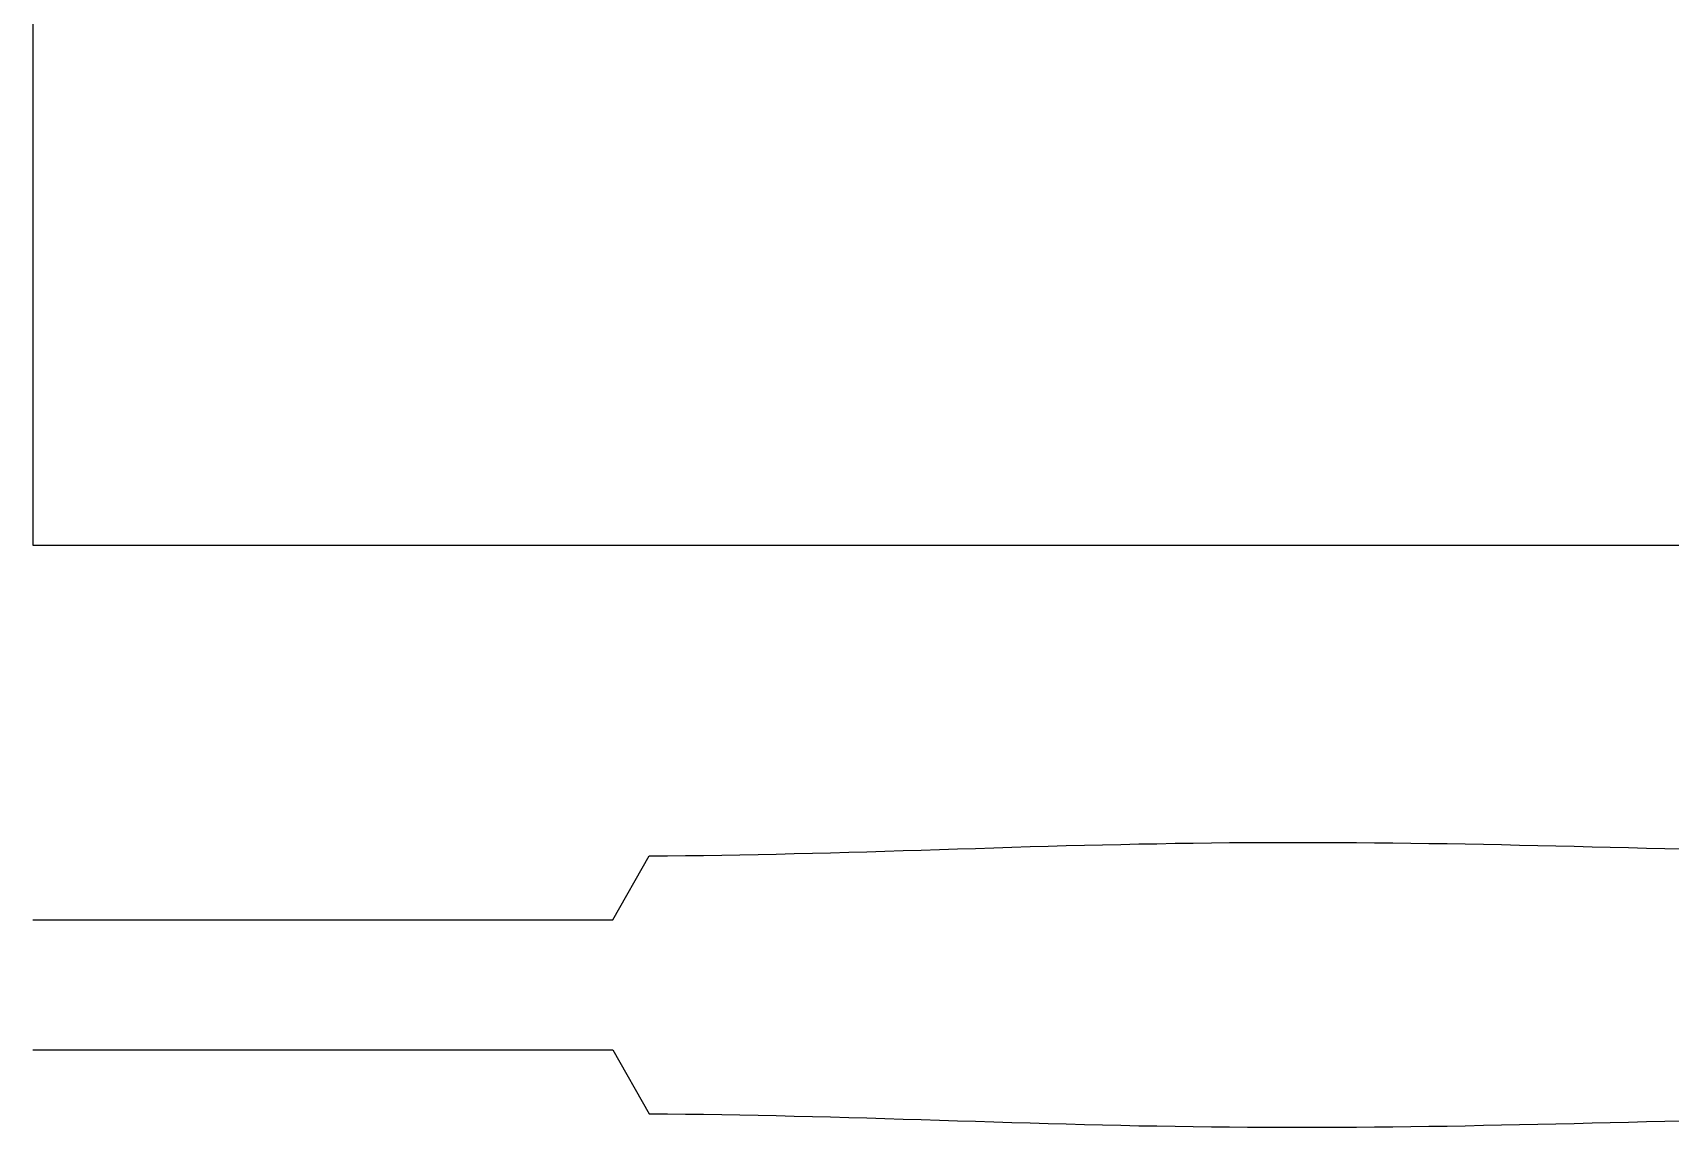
# Model space of a CAD drawing. Extents: x -21 to 226, y -73 to 37.
# Drawn here: x -20.7 to 61.2, y -72.7 to -18 of the extents above; entities that cross this region are included whole.
import ezdxf

# ---------------------------------------------------------------- set-up
doc = ezdxf.new("R2010")
doc.units = 0

msp = doc.modelspace()

# ---------------------------------------------------------------- linework, layer by layer
at = {"layer": 'BOUNDING_BOX'}
for p, q in [((-20.7015, 19.4269), (-20.7015, -43.6157)), ((-20.7015, -43.6157), (142.553, -43.6157))]:
    msp.add_line(p, q, dxfattribs=at)
at = {"layer": 'Z_EXTENT_ENVELOPE'}
for p, q in [((20.1121, -58.9793), (21.0191, -58.9545)), ((21.0191, -58.9545), (21.9261, -58.9307)), ((21.9261, -58.9307), (22.833, -58.9006)), ((22.833, -58.9006), (23.74, -58.8765)), ((23.74, -58.8765), (24.647, -58.8415)), ((24.647, -58.8415), (25.554, -58.8154)), ((25.554, -58.8154), (26.4609, -58.7895)), ((26.4609, -58.7895), (27.3679, -58.7561)), ((27.3679, -58.7561), (28.2749, -58.7313)), ((28.2749, -58.7313), (29.1818, -58.7018)), ((29.1818, -58.7018), (30.0888, -58.6782)), ((30.0888, -58.6782), (30.9958, -58.6518)), ((30.9958, -58.6518), (31.9027, -58.6309)), ((31.9027, -58.6309), (32.8097, -58.6111)), ((32.8097, -58.6111), (33.7167, -58.5853)), ((33.7167, -58.5853), (34.6237, -58.5672)), ((34.6237, -58.5672), (35.5306, -58.552)), ((35.5306, -58.552), (36.4376, -58.535)), ((36.4376, -58.535), (37.3446, -58.5209)), ((37.3446, -58.5209), (38.2515, -58.5111)), ((38.2515, -58.5111), (39.1585, -58.5016)), ((39.1585, -58.5016), (40.0655, -58.4958)), ((40.0655, -58.4958), (40.9724, -58.4906)), ((40.9724, -58.4906), (41.8794, -58.4887)), ((41.8794, -58.4887), (42.7864, -58.4883)), ((42.7864, -58.4883), (43.6933, -58.4889)), ((43.6933, -58.4889), (44.6003, -58.4912)), ((44.6003, -58.4912), (45.5073, -58.4963)), ((45.5073, -58.4963), (46.4143, -58.5023)), ((46.4143, -58.5023), (47.3212, -58.512)), ((47.3212, -58.512), (48.2282, -58.5213)), ((48.2282, -58.5213), (49.1352, -58.5354)), ((49.1352, -58.5354), (50.0421, -58.548)), ((50.0421, -58.548), (50.9491, -58.5638)), ((50.9491, -58.5638), (51.8561, -58.5849)), ((51.8561, -58.5849), (52.763, -58.6016)), ((52.763, -58.6016), (53.67, -58.619)), ((53.67, -58.619), (54.577, -58.6392)), ((54.577, -58.6392), (55.484, -58.6638)), ((55.484, -58.6638), (56.3909, -58.6825)), ((56.3909, -58.6825), (57.2979, -58.7058)), ((57.2979, -58.7058), (58.2049, -58.7257)), ((58.2049, -58.7257), (59.1118, -58.7496)), ((59.1118, -58.7496), (60.0188, -58.7749)), ((60.0188, -58.7749), (60.9258, -58.7942)), ((60.9258, -58.7942), (61.8327, -58.8131)), ((8.3215, -62.3602), (10.1355, -59.1592)), ((10.1355, -59.1592), (11.0424, -59.153)), ((11.0424, -59.153), (11.9494, -59.1448)), ((11.9494, -59.1448), (12.8564, -59.1357)), ((12.8564, -59.1357), (13.7633, -59.1216)), ((13.7633, -59.1216), (14.6703, -59.1086)), ((14.6703, -59.1086), (15.5773, -59.0895)), ((15.5773, -59.0895), (16.4843, -59.0726)), ((16.4843, -59.0726), (17.3912, -59.0509)), ((17.3912, -59.0509), (18.2982, -59.0313)), ((18.2982, -59.0313), (19.2052, -59.0106)), ((19.2052, -59.0106), (20.1121, -58.9793)), ((-20.7015, -62.3602), (-19.7945, -62.3602)), ((-19.7945, -62.3602), (-18.8876, -62.3602)), ((-18.8876, -62.3602), (-17.9806, -62.3602)), ((-17.9806, -62.3602), (-17.0736, -62.3602)), ((-17.0736, -62.3602), (-16.1667, -62.3602)), ((-16.1667, -62.3602), (-15.2597, -62.3602)), ((-15.2597, -62.3602), (-14.3527, -62.3602)), ((-14.3527, -62.3602), (-13.4457, -62.3602)), ((-13.4457, -62.3602), (-12.5388, -62.3602)), ((-12.5388, -62.3602), (-11.6318, -62.3602)), ((-11.6318, -62.3602), (-10.7248, -62.3602)), ((-10.7248, -62.3602), (-9.8179, -62.3602)), ((-9.8179, -62.3602), (-8.9109, -62.3602)), ((-8.9109, -62.3602), (-8.0039, -62.3602)), ((-8.0039, -62.3602), (-7.097, -62.3602)), ((-7.097, -62.3602), (-6.19, -62.3602)), ((-6.19, -62.3602), (-5.283, -62.3602)), ((-5.283, -62.3602), (-4.376, -62.3602)), ((-4.376, -62.3602), (-3.4691, -62.3602)), ((-3.4691, -62.3602), (-2.5621, -62.3602)), ((-2.5621, -62.3602), (-1.6551, -62.3602)), ((-1.6551, -62.3602), (-0.7482, -62.3602)), ((-0.7482, -62.3602), (0.1588, -62.3602)), ((0.1588, -62.3602), (1.0658, -62.3602)), ((1.0658, -62.3602), (1.9727, -62.3602)), ((1.9727, -62.3602), (2.8797, -62.3602)), ((2.8797, -62.3602), (3.7867, -62.3602)), ((3.7867, -62.3602), (4.6937, -62.3602)), ((4.6937, -62.3602), (5.6006, -62.3602)), ((5.6006, -62.3602), (6.5076, -62.3602)), ((6.5076, -62.3602), (7.4146, -62.3602)), ((7.4146, -62.3602), (8.3215, -62.3602)), ((-20.7015, -68.8711), (-19.7945, -68.8711)), ((-19.7945, -68.8711), (-18.8876, -68.8711)), ((-18.8876, -68.8711), (-17.9806, -68.8711)), ((-17.9806, -68.8711), (-17.0736, -68.8711)), ((-17.0736, -68.8711), (-16.1667, -68.8711)), ((-16.1667, -68.8711), (-15.2597, -68.8711)), ((-15.2597, -68.8711), (-14.3527, -68.8711)), ((-14.3527, -68.8711), (-13.4457, -68.8711)), ((-13.4457, -68.8711), (-12.5388, -68.8711)), ((-12.5388, -68.8711), (-11.6318, -68.8711)), ((-11.6318, -68.8711), (-10.7248, -68.8711)), ((-10.7248, -68.8711), (-9.8179, -68.8711)), ((-9.8179, -68.8711), (-8.9109, -68.8711)), ((-8.9109, -68.8711), (-8.0039, -68.8711)), ((-8.0039, -68.8711), (-7.097, -68.8711)), ((-7.097, -68.8711), (-6.19, -68.8711)), ((-6.19, -68.8711), (-5.283, -68.8711)), ((-5.283, -68.8711), (-4.376, -68.8711)), ((-4.376, -68.8711), (-3.4691, -68.8711)), ((-3.4691, -68.8711), (-2.5621, -68.8711)), ((-2.5621, -68.8711), (-1.6551, -68.8711)), ((-1.6551, -68.8711), (-0.7482, -68.8711)), ((-0.7482, -68.8711), (0.1588, -68.8711)), ((0.1588, -68.8711), (1.0658, -68.8711)), ((1.0658, -68.8711), (1.9727, -68.8711)), ((1.9727, -68.8711), (2.8797, -68.8711)), ((2.8797, -68.8711), (3.7867, -68.8711)), ((3.7867, -68.8711), (4.6937, -68.8711)), ((4.6937, -68.8711), (5.6006, -68.8711)), ((5.6006, -68.8711), (6.5076, -68.8711)), ((6.5076, -68.8711), (7.4146, -68.8711)), ((7.4146, -68.8711), (8.3215, -68.8711)), ((8.3215, -68.8711), (10.1355, -72.0721)), ((10.1355, -72.0721), (11.0424, -72.0783)), ((11.0424, -72.0783), (11.9494, -72.0865)), ((11.9494, -72.0865), (12.8564, -72.0956)), ((12.8564, -72.0956), (13.7633, -72.1098)), ((13.7633, -72.1098), (14.6703, -72.1227)), ((14.6703, -72.1227), (15.5773, -72.1418)), ((15.5773, -72.1418), (16.4843, -72.1588)), ((16.4843, -72.1588), (17.3912, -72.1805)), ((17.3912, -72.1805), (18.2982, -72.2)), ((18.2982, -72.2), (19.2052, -72.2208)), ((19.2052, -72.2208), (20.1121, -72.252)), ((20.1121, -72.252), (21.0191, -72.2769)), ((21.0191, -72.2769), (21.9261, -72.3007)), ((21.9261, -72.3007), (22.833, -72.3307)), ((22.833, -72.3307), (23.74, -72.3548)), ((23.74, -72.3548), (24.647, -72.3898)), ((24.647, -72.3898), (25.554, -72.4159)), ((25.554, -72.4159), (26.4609, -72.4418)), ((26.4609, -72.4418), (27.3679, -72.4752)), ((27.3679, -72.4752), (28.2749, -72.5)), ((28.2749, -72.5), (29.1818, -72.5296)), ((29.1818, -72.5296), (30.0888, -72.5531)), ((30.0888, -72.5531), (30.9958, -72.5796)), ((30.9958, -72.5796), (31.9027, -72.6004)), ((31.9027, -72.6004), (32.8097, -72.6202)), ((32.8097, -72.6202), (33.7167, -72.646)), ((33.7167, -72.646), (34.6237, -72.6641)), ((34.6237, -72.6641), (35.5306, -72.6793)), ((35.5306, -72.6793), (36.4376, -72.6964)), ((36.4376, -72.6964), (37.3446, -72.7104)), ((37.3446, -72.7104), (38.2515, -72.7202)), ((38.2515, -72.7202), (39.1585, -72.7297)), ((39.1585, -72.7297), (40.0655, -72.7356)), ((40.0655, -72.7356), (40.9724, -72.7407)), ((40.9724, -72.7407), (41.8794, -72.7427)), ((41.8794, -72.7427), (42.7864, -72.743)), ((42.7864, -72.743), (43.6933, -72.7424)), ((43.6933, -72.7424), (44.6003, -72.7401)), ((44.6003, -72.7401), (45.5073, -72.735)), ((45.5073, -72.735), (46.4143, -72.729)), ((46.4143, -72.729), (47.3212, -72.7193)), ((47.3212, -72.7193), (48.2282, -72.71)), ((48.2282, -72.71), (49.1352, -72.696)), ((49.1352, -72.696), (50.0421, -72.6833)), ((50.0421, -72.6833), (50.9491, -72.6675)), ((50.9491, -72.6675), (51.8561, -72.6464)), ((51.8561, -72.6464), (52.763, -72.6297)), ((52.763, -72.6297), (53.67, -72.6123)), ((53.67, -72.6123), (54.577, -72.5921)), ((54.577, -72.5921), (55.484, -72.5676)), ((55.484, -72.5676), (56.3909, -72.5488)), ((56.3909, -72.5488), (57.2979, -72.5255)), ((57.2979, -72.5255), (58.2049, -72.5056)), ((58.2049, -72.5056), (59.1118, -72.4818)), ((59.1118, -72.4818), (60.0188, -72.4564)), ((60.0188, -72.4564), (60.9258, -72.4371)), ((60.9258, -72.4371), (61.8327, -72.4182))]:
    msp.add_line(p, q, dxfattribs=at)

doc.saveas('drawing.dxf')
